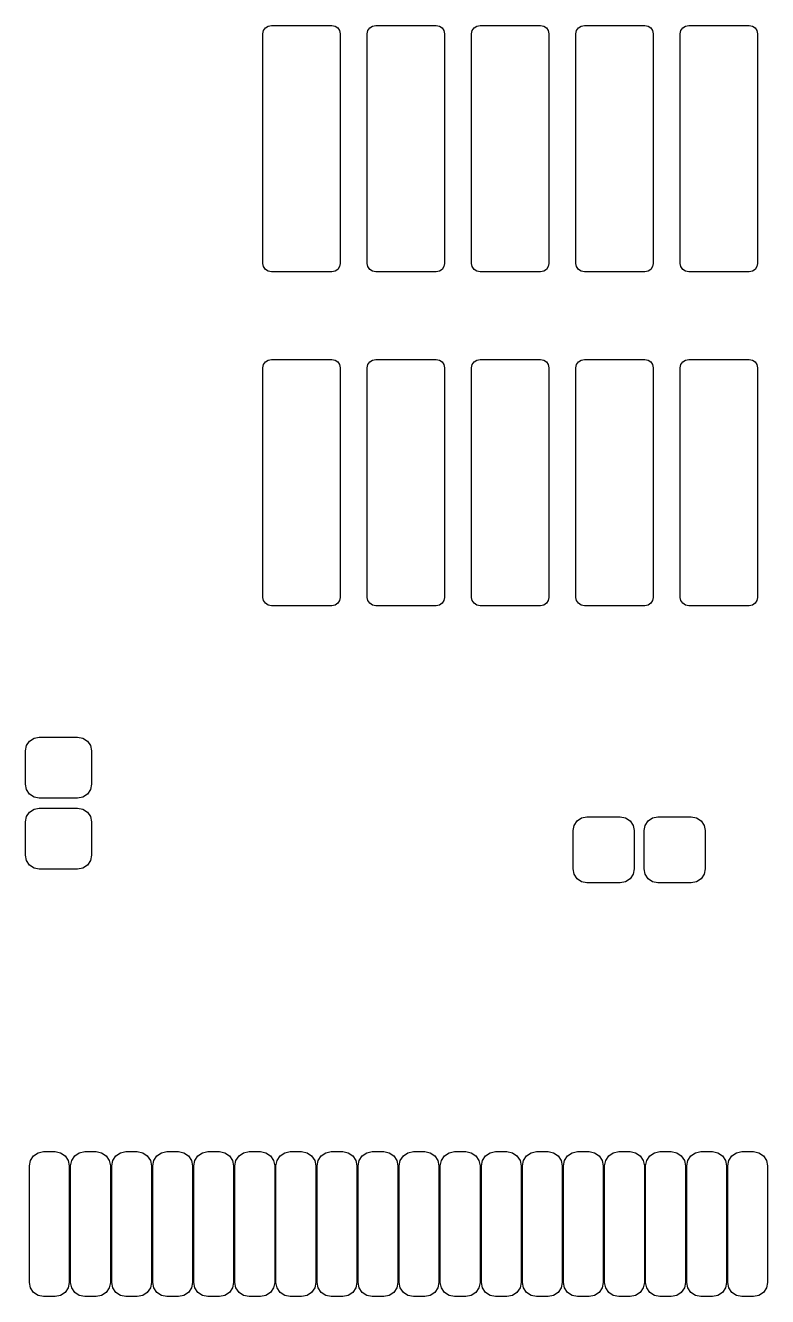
# Model space of a CAD drawing. Header units: inches. Extents: x 2.95 to 6.15, y -3.5 to -1.73.
# Drawn here: x 3.764 to 4.119, y -2.379 to -1.77 of the extents above; entities that cross this region are included whole.
import ezdxf

# ---------------------------------------------------------------- set-up
doc = ezdxf.new("R2010")
doc.units = ezdxf.units.IN
doc.header["$MEASUREMENT"] = 0
doc.layers.add('F.Mask', color=201, linetype='CONTINUOUS', true_color=0xd864ff)

msp = doc.modelspace()

# ---------------------------------------------------------------- linework, layer by layer
at = {"layer": 'F.Mask', "linetype": 'CONTINUOUS'}
for p, q in [((3.87785, -1.77291), (3.87872, -1.77161)), ((3.87872, -1.77161), (3.88003, -1.77074)), ((3.88003, -1.77074), (3.88156, -1.77043)), ((3.88156, -1.77043), (3.91056, -1.77043)), ((3.91056, -1.77043), (3.9121, -1.77074)), ((3.9121, -1.77074), (3.9134, -1.77161)), ((3.9134, -1.77161), (3.91427, -1.77291)), ((3.92785, -1.77291), (3.92872, -1.77161)), ((3.92872, -1.77161), (3.93003, -1.77074)), ((3.93003, -1.77074), (3.93156, -1.77043)), ((3.93156, -1.77043), (3.96056, -1.77043)), ((3.96056, -1.77043), (3.9621, -1.77074)), ((3.9621, -1.77074), (3.9634, -1.77161)), ((3.9634, -1.77161), (3.96427, -1.77291)), ((3.97785, -1.77291), (3.97872, -1.77161)), ((3.97872, -1.77161), (3.98003, -1.77074)), ((3.98003, -1.77074), (3.98156, -1.77043)), ((3.98156, -1.77043), (4.01056, -1.77043)), ((4.01056, -1.77043), (4.0121, -1.77074)), ((4.0121, -1.77074), (4.0134, -1.77161)), ((4.0134, -1.77161), (4.01427, -1.77291)), ((4.02785, -1.77291), (4.02872, -1.77161)), ((4.02872, -1.77161), (4.03003, -1.77074)), ((4.03003, -1.77074), (4.03156, -1.77043)), ((4.03156, -1.77043), (4.06056, -1.77043)), ((4.06056, -1.77043), (4.0621, -1.77074)), ((4.0621, -1.77074), (4.0634, -1.77161)), ((4.0634, -1.77161), (4.06427, -1.77291)), ((4.07785, -1.77291), (4.07872, -1.77161)), ((4.07872, -1.77161), (4.08003, -1.77074)), ((4.08003, -1.77074), (4.08156, -1.77043)), ((4.08156, -1.77043), (4.11056, -1.77043)), ((4.11056, -1.77043), (4.1121, -1.77074)), ((4.1121, -1.77074), (4.1134, -1.77161)), ((4.1134, -1.77161), (4.11427, -1.77291)), ((3.87755, -1.77445), (3.87785, -1.77291)), ((3.87755, -1.88445), (3.87755, -1.77445)), ((3.91427, -1.77291), (3.91458, -1.77445)), ((3.91458, -1.77445), (3.91458, -1.88445)), ((3.92755, -1.77445), (3.92785, -1.77291)), ((3.92755, -1.88445), (3.92755, -1.77445)), ((3.96427, -1.77291), (3.96458, -1.77445)), ((3.96458, -1.77445), (3.96458, -1.88445)), ((3.97755, -1.77445), (3.97785, -1.77291)), ((3.97755, -1.88445), (3.97755, -1.77445)), ((4.01427, -1.77291), (4.01458, -1.77445)), ((4.01458, -1.77445), (4.01458, -1.88445)), ((4.02755, -1.77445), (4.02785, -1.77291)), ((4.02755, -1.88445), (4.02755, -1.77445)), ((4.06427, -1.77291), (4.06458, -1.77445)), ((4.06458, -1.77445), (4.06458, -1.88445)), ((4.07755, -1.77445), (4.07785, -1.77291)), ((4.07755, -1.88445), (4.07755, -1.77445)), ((4.11427, -1.77291), (4.11458, -1.77445)), ((4.11458, -1.77445), (4.11458, -1.88445)), ((3.87785, -1.88599), (3.87755, -1.88445)), ((3.87872, -1.88729), (3.87785, -1.88599)), ((3.88003, -1.88816), (3.87872, -1.88729)), ((3.9134, -1.88729), (3.9121, -1.88816)), ((3.91427, -1.88599), (3.9134, -1.88729)), ((3.91458, -1.88445), (3.91427, -1.88599)), ((3.92785, -1.88599), (3.92755, -1.88445)), ((3.92872, -1.88729), (3.92785, -1.88599)), ((3.93003, -1.88816), (3.92872, -1.88729)), ((3.9634, -1.88729), (3.9621, -1.88816)), ((3.96427, -1.88599), (3.9634, -1.88729)), ((3.96458, -1.88445), (3.96427, -1.88599)), ((3.97785, -1.88599), (3.97755, -1.88445)), ((3.97872, -1.88729), (3.97785, -1.88599)), ((3.98003, -1.88816), (3.97872, -1.88729)), ((4.0134, -1.88729), (4.0121, -1.88816)), ((4.01427, -1.88599), (4.0134, -1.88729)), ((4.01458, -1.88445), (4.01427, -1.88599)), ((4.02785, -1.88599), (4.02755, -1.88445)), ((4.02872, -1.88729), (4.02785, -1.88599)), ((4.03003, -1.88816), (4.02872, -1.88729)), ((4.0634, -1.88729), (4.0621, -1.88816)), ((4.06427, -1.88599), (4.0634, -1.88729)), ((4.06458, -1.88445), (4.06427, -1.88599)), ((4.07785, -1.88599), (4.07755, -1.88445)), ((4.07872, -1.88729), (4.07785, -1.88599)), ((4.08003, -1.88816), (4.07872, -1.88729)), ((4.1134, -1.88729), (4.1121, -1.88816)), ((4.11427, -1.88599), (4.1134, -1.88729)), ((4.11458, -1.88445), (4.11427, -1.88599)), ((3.88156, -1.88846), (3.88003, -1.88816)), ((3.91056, -1.88846), (3.88156, -1.88846)), ((3.9121, -1.88816), (3.91056, -1.88846)), ((3.93156, -1.88846), (3.93003, -1.88816)), ((3.96056, -1.88846), (3.93156, -1.88846)), ((3.9621, -1.88816), (3.96056, -1.88846)), ((3.98156, -1.88846), (3.98003, -1.88816)), ((4.01056, -1.88846), (3.98156, -1.88846)), ((4.0121, -1.88816), (4.01056, -1.88846)), ((4.03156, -1.88846), (4.03003, -1.88816)), ((4.06056, -1.88846), (4.03156, -1.88846)), ((4.0621, -1.88816), (4.06056, -1.88846)), ((4.08156, -1.88846), (4.08003, -1.88816)), ((4.11056, -1.88846), (4.08156, -1.88846)), ((4.1121, -1.88816), (4.11056, -1.88846)), ((3.88003, -1.93074), (3.88156, -1.93043)), ((3.88156, -1.93043), (3.91056, -1.93043)), ((3.91056, -1.93043), (3.9121, -1.93074)), ((3.93003, -1.93074), (3.93156, -1.93043)), ((3.93156, -1.93043), (3.96056, -1.93043)), ((3.96056, -1.93043), (3.9621, -1.93074)), ((3.98003, -1.93074), (3.98156, -1.93043)), ((3.98156, -1.93043), (4.01056, -1.93043)), ((4.01056, -1.93043), (4.0121, -1.93074)), ((4.03003, -1.93074), (4.03156, -1.93043)), ((4.03156, -1.93043), (4.06056, -1.93043)), ((4.06056, -1.93043), (4.0621, -1.93074)), ((4.08003, -1.93074), (4.08156, -1.93043)), ((4.08156, -1.93043), (4.11056, -1.93043)), ((4.11056, -1.93043), (4.1121, -1.93074)), ((3.87755, -1.93445), (3.87785, -1.93291)), ((3.87755, -2.04445), (3.87755, -1.93445)), ((3.87785, -1.93291), (3.87872, -1.93161)), ((3.87872, -1.93161), (3.88003, -1.93074)), ((3.9121, -1.93074), (3.9134, -1.93161)), ((3.9134, -1.93161), (3.91427, -1.93291)), ((3.91427, -1.93291), (3.91458, -1.93445)), ((3.91458, -1.93445), (3.91458, -2.04445)), ((3.92755, -1.93445), (3.92785, -1.93291)), ((3.92755, -2.04445), (3.92755, -1.93445)), ((3.92785, -1.93291), (3.92872, -1.93161)), ((3.92872, -1.93161), (3.93003, -1.93074)), ((3.9621, -1.93074), (3.9634, -1.93161)), ((3.9634, -1.93161), (3.96427, -1.93291)), ((3.96427, -1.93291), (3.96458, -1.93445)), ((3.96458, -1.93445), (3.96458, -2.04445)), ((3.97755, -1.93445), (3.97785, -1.93291)), ((3.97755, -2.04445), (3.97755, -1.93445)), ((3.97785, -1.93291), (3.97872, -1.93161)), ((3.97872, -1.93161), (3.98003, -1.93074)), ((4.0121, -1.93074), (4.0134, -1.93161)), ((4.0134, -1.93161), (4.01427, -1.93291)), ((4.01427, -1.93291), (4.01458, -1.93445)), ((4.01458, -1.93445), (4.01458, -2.04445)), ((4.02755, -1.93445), (4.02785, -1.93291)), ((4.02755, -2.04445), (4.02755, -1.93445)), ((4.02785, -1.93291), (4.02872, -1.93161)), ((4.02872, -1.93161), (4.03003, -1.93074)), ((4.0621, -1.93074), (4.0634, -1.93161)), ((4.0634, -1.93161), (4.06427, -1.93291)), ((4.06427, -1.93291), (4.06458, -1.93445)), ((4.06458, -1.93445), (4.06458, -2.04445)), ((4.07755, -1.93445), (4.07785, -1.93291)), ((4.07755, -2.04445), (4.07755, -1.93445)), ((4.07785, -1.93291), (4.07872, -1.93161)), ((4.07872, -1.93161), (4.08003, -1.93074)), ((4.1121, -1.93074), (4.1134, -1.93161)), ((4.1134, -1.93161), (4.11427, -1.93291)), ((4.11427, -1.93291), (4.11458, -1.93445)), ((4.11458, -1.93445), (4.11458, -2.04445)), ((3.87785, -2.04599), (3.87755, -2.04445)), ((3.87872, -2.04729), (3.87785, -2.04599)), ((3.91427, -2.04599), (3.9134, -2.04729)), ((3.91458, -2.04445), (3.91427, -2.04599)), ((3.92785, -2.04599), (3.92755, -2.04445)), ((3.92872, -2.04729), (3.92785, -2.04599)), ((3.96427, -2.04599), (3.9634, -2.04729)), ((3.96458, -2.04445), (3.96427, -2.04599)), ((3.97785, -2.04599), (3.97755, -2.04445)), ((3.97872, -2.04729), (3.97785, -2.04599)), ((4.01427, -2.04599), (4.0134, -2.04729)), ((4.01458, -2.04445), (4.01427, -2.04599)), ((4.02785, -2.04599), (4.02755, -2.04445)), ((4.02872, -2.04729), (4.02785, -2.04599)), ((4.06427, -2.04599), (4.0634, -2.04729)), ((4.06458, -2.04445), (4.06427, -2.04599)), ((4.07785, -2.04599), (4.07755, -2.04445)), ((4.07872, -2.04729), (4.07785, -2.04599)), ((4.11427, -2.04599), (4.1134, -2.04729)), ((4.11458, -2.04445), (4.11427, -2.04599)), ((3.88003, -2.04816), (3.87872, -2.04729)), ((3.88156, -2.04846), (3.88003, -2.04816)), ((3.91056, -2.04846), (3.88156, -2.04846)), ((3.9121, -2.04816), (3.91056, -2.04846)), ((3.9134, -2.04729), (3.9121, -2.04816)), ((3.93003, -2.04816), (3.92872, -2.04729)), ((3.93156, -2.04846), (3.93003, -2.04816)), ((3.96056, -2.04846), (3.93156, -2.04846)), ((3.9621, -2.04816), (3.96056, -2.04846)), ((3.9634, -2.04729), (3.9621, -2.04816)), ((3.98003, -2.04816), (3.97872, -2.04729)), ((3.98156, -2.04846), (3.98003, -2.04816)), ((4.01056, -2.04846), (3.98156, -2.04846)), ((4.0121, -2.04816), (4.01056, -2.04846)), ((4.0134, -2.04729), (4.0121, -2.04816)), ((4.03003, -2.04816), (4.02872, -2.04729)), ((4.03156, -2.04846), (4.03003, -2.04816)), ((4.06056, -2.04846), (4.03156, -2.04846)), ((4.0621, -2.04816), (4.06056, -2.04846)), ((4.0634, -2.04729), (4.0621, -2.04816)), ((4.08003, -2.04816), (4.07872, -2.04729)), ((4.08156, -2.04846), (4.08003, -2.04816)), ((4.11056, -2.04846), (4.08156, -2.04846)), ((4.1121, -2.04816), (4.11056, -2.04846)), ((4.1134, -2.04729), (4.1121, -2.04816)), ((3.76566, -2.11329), (3.76782, -2.11185)), ((3.76782, -2.11185), (3.77037, -2.11134)), ((3.77037, -2.11134), (3.78868, -2.11134)), ((3.78868, -2.11134), (3.79123, -2.11185)), ((3.79123, -2.11185), (3.7934, -2.11329)), ((3.7637, -2.11801), (3.76421, -2.11546)), ((3.7637, -2.13396), (3.7637, -2.11801)), ((3.76421, -2.11546), (3.76566, -2.11329)), ((3.7934, -2.11329), (3.79485, -2.11546)), ((3.79485, -2.11546), (3.79535, -2.11801)), ((3.79535, -2.11801), (3.79535, -2.13396)), ((3.76421, -2.13651), (3.7637, -2.13396)), ((3.76566, -2.13868), (3.76421, -2.13651)), ((3.79485, -2.13651), (3.7934, -2.13868)), ((3.79535, -2.13396), (3.79485, -2.13651)), ((3.76782, -2.14012), (3.76566, -2.13868)), ((3.77037, -2.14063), (3.76782, -2.14012)), ((3.78868, -2.14063), (3.77037, -2.14063)), ((3.79123, -2.14012), (3.78868, -2.14063)), ((3.7934, -2.13868), (3.79123, -2.14012)), ((3.7637, -2.15203), (3.76421, -2.14947)), ((3.76421, -2.14947), (3.76566, -2.14731)), ((3.76566, -2.14731), (3.76782, -2.14586)), ((3.76782, -2.14586), (3.77037, -2.14535)), ((3.77037, -2.14535), (3.78868, -2.14535)), ((3.78868, -2.14535), (3.79123, -2.14586)), ((3.79123, -2.14586), (3.7934, -2.14731)), ((3.7934, -2.14731), (3.79485, -2.14947)), ((3.79485, -2.14947), (3.79535, -2.15203)), ((4.03026, -2.15004), (4.03281, -2.14953)), ((4.03281, -2.14953), (4.04876, -2.14953)), ((4.04876, -2.14953), (4.05131, -2.15004)), ((4.06428, -2.15004), (4.06683, -2.14953)), ((4.06683, -2.14953), (4.08278, -2.14953)), ((4.08278, -2.14953), (4.08533, -2.15004)), ((3.7637, -2.16797), (3.7637, -2.15203)), ((3.79535, -2.15203), (3.79535, -2.16797)), ((4.02614, -2.1562), (4.02665, -2.15365)), ((4.02665, -2.15365), (4.0281, -2.15148)), ((4.0281, -2.15148), (4.03026, -2.15004)), ((4.05131, -2.15004), (4.05348, -2.15148)), ((4.05348, -2.15148), (4.05493, -2.15365)), ((4.05493, -2.15365), (4.05543, -2.1562)), ((4.06016, -2.1562), (4.06067, -2.15365)), ((4.06067, -2.15365), (4.06211, -2.15148)), ((4.06211, -2.15148), (4.06428, -2.15004)), ((4.08533, -2.15004), (4.08749, -2.15148)), ((4.08749, -2.15148), (4.08894, -2.15365)), ((4.08894, -2.15365), (4.08945, -2.1562)), ((4.02614, -2.17451), (4.02614, -2.1562)), ((4.05543, -2.1562), (4.05543, -2.17451)), ((4.06016, -2.17451), (4.06016, -2.1562)), ((4.08945, -2.1562), (4.08945, -2.17451)), ((3.76421, -2.17053), (3.7637, -2.16797)), ((3.76566, -2.17269), (3.76421, -2.17053)), ((3.76782, -2.17414), (3.76566, -2.17269)), ((3.7934, -2.17269), (3.79123, -2.17414)), ((3.79485, -2.17053), (3.7934, -2.17269)), ((3.79535, -2.16797), (3.79485, -2.17053)), ((3.77037, -2.17465), (3.76782, -2.17414)), ((3.78868, -2.17465), (3.77037, -2.17465)), ((3.79123, -2.17414), (3.78868, -2.17465)), ((4.02665, -2.17706), (4.02614, -2.17451)), ((4.0281, -2.17923), (4.02665, -2.17706)), ((4.03026, -2.18067), (4.0281, -2.17923)), ((4.05348, -2.17923), (4.05131, -2.18067)), ((4.05493, -2.17706), (4.05348, -2.17923)), ((4.05543, -2.17451), (4.05493, -2.17706)), ((4.06067, -2.17706), (4.06016, -2.17451)), ((4.06211, -2.17923), (4.06067, -2.17706)), ((4.06428, -2.18067), (4.06211, -2.17923)), ((4.08749, -2.17923), (4.08533, -2.18067)), ((4.08894, -2.17706), (4.08749, -2.17923)), ((4.08945, -2.17451), (4.08894, -2.17706)), ((4.03281, -2.18118), (4.03026, -2.18067)), ((4.04876, -2.18118), (4.03281, -2.18118)), ((4.05131, -2.18067), (4.04876, -2.18118)), ((4.06683, -2.18118), (4.06428, -2.18067)), ((4.08278, -2.18118), (4.06683, -2.18118)), ((4.08533, -2.18067), (4.08278, -2.18118)), ((3.76618, -2.31414), (3.76765, -2.31194)), ((3.76765, -2.31194), (3.76985, -2.31048)), ((3.76985, -2.31048), (3.77244, -2.30996)), ((3.77244, -2.30996), (3.77795, -2.30996)), ((3.77795, -2.30996), (3.78054, -2.31048)), ((3.78054, -2.31048), (3.78274, -2.31194)), ((3.78274, -2.31194), (3.78421, -2.31414)), ((3.78587, -2.31414), (3.78734, -2.31194)), ((3.78734, -2.31194), (3.78953, -2.31048)), ((3.78953, -2.31048), (3.79213, -2.30996)), ((3.79213, -2.30996), (3.79764, -2.30996)), ((3.79764, -2.30996), (3.80023, -2.31048)), ((3.80023, -2.31048), (3.80243, -2.31194)), ((3.80243, -2.31194), (3.80389, -2.31414)), ((3.80555, -2.31414), (3.80702, -2.31194)), ((3.80702, -2.31194), (3.80922, -2.31048)), ((3.80922, -2.31048), (3.81181, -2.30996)), ((3.81181, -2.30996), (3.81732, -2.30996)), ((3.81732, -2.30996), (3.81991, -2.31048)), ((3.81991, -2.31048), (3.82211, -2.31194)), ((3.82211, -2.31194), (3.82358, -2.31414)), ((3.82524, -2.31414), (3.82671, -2.31194)), ((3.82671, -2.31194), (3.8289, -2.31048)), ((3.8289, -2.31048), (3.8315, -2.30996)), ((3.8315, -2.30996), (3.83701, -2.30996)), ((3.83701, -2.30996), (3.8396, -2.31048)), ((3.8396, -2.31048), (3.8418, -2.31194)), ((3.8418, -2.31194), (3.84326, -2.31414)), ((3.84492, -2.31414), (3.84639, -2.31194)), ((3.84639, -2.31194), (3.84859, -2.31048)), ((3.84859, -2.31048), (3.85118, -2.30996)), ((3.85118, -2.30996), (3.85669, -2.30996)), ((3.85669, -2.30996), (3.85928, -2.31048)), ((3.85928, -2.31048), (3.86148, -2.31194)), ((3.86148, -2.31194), (3.86295, -2.31414)), ((3.86461, -2.31414), (3.86608, -2.31194)), ((3.86608, -2.31194), (3.86827, -2.31048)), ((3.86827, -2.31048), (3.87087, -2.30996)), ((3.87087, -2.30996), (3.87638, -2.30996)), ((3.87638, -2.30996), (3.87897, -2.31048)), ((3.87897, -2.31048), (3.88117, -2.31194)), ((3.88117, -2.31194), (3.88263, -2.31414)), ((3.88429, -2.31414), (3.88576, -2.31194)), ((3.88576, -2.31194), (3.88796, -2.31048)), ((3.88796, -2.31048), (3.89055, -2.30996)), ((3.89055, -2.30996), (3.89606, -2.30996)), ((3.89606, -2.30996), (3.89865, -2.31048)), ((3.89865, -2.31048), (3.90085, -2.31194)), ((3.90085, -2.31194), (3.90232, -2.31414)), ((3.90398, -2.31414), (3.90545, -2.31194)), ((3.90545, -2.31194), (3.90764, -2.31048)), ((3.90764, -2.31048), (3.91024, -2.30996)), ((3.91024, -2.30996), (3.91575, -2.30996)), ((3.91575, -2.30996), (3.91834, -2.31048)), ((3.91834, -2.31048), (3.92054, -2.31194)), ((3.92054, -2.31194), (3.922, -2.31414)), ((3.92367, -2.31414), (3.92513, -2.31194)), ((3.92513, -2.31194), (3.92733, -2.31048)), ((3.92733, -2.31048), (3.92992, -2.30996)), ((3.92992, -2.30996), (3.93543, -2.30996)), ((3.93543, -2.30996), (3.93802, -2.31048)), ((3.93802, -2.31048), (3.94022, -2.31194)), ((3.94022, -2.31194), (3.94169, -2.31414)), ((3.94335, -2.31414), (3.94482, -2.31194)), ((3.94482, -2.31194), (3.94701, -2.31048)), ((3.94701, -2.31048), (3.94961, -2.30996)), ((3.94961, -2.30996), (3.95512, -2.30996)), ((3.95512, -2.30996), (3.95771, -2.31048)), ((3.95771, -2.31048), (3.95991, -2.31194)), ((3.95991, -2.31194), (3.96137, -2.31414)), ((3.96304, -2.31414), (3.9645, -2.31194)), ((3.9645, -2.31194), (3.9667, -2.31048)), ((3.9667, -2.31048), (3.96929, -2.30996)), ((3.96929, -2.30996), (3.9748, -2.30996)), ((3.9748, -2.30996), (3.97739, -2.31048)), ((3.97739, -2.31048), (3.97959, -2.31194)), ((3.97959, -2.31194), (3.98106, -2.31414)), ((3.98272, -2.31414), (3.98419, -2.31194)), ((3.98419, -2.31194), (3.98638, -2.31048)), ((3.98638, -2.31048), (3.98898, -2.30996)), ((3.98898, -2.30996), (3.99449, -2.30996)), ((3.99449, -2.30996), (3.99708, -2.31048)), ((3.99708, -2.31048), (3.99928, -2.31194)), ((3.99928, -2.31194), (4.00074, -2.31414)), ((4.00241, -2.31414), (4.00387, -2.31194)), ((4.00387, -2.31194), (4.00607, -2.31048)), ((4.00607, -2.31048), (4.00866, -2.30996)), ((4.00866, -2.30996), (4.01417, -2.30996)), ((4.01417, -2.30996), (4.01676, -2.31048)), ((4.01676, -2.31048), (4.01896, -2.31194)), ((4.01896, -2.31194), (4.02043, -2.31414)), ((4.02209, -2.31414), (4.02356, -2.31194)), ((4.02356, -2.31194), (4.02576, -2.31048)), ((4.02576, -2.31048), (4.02835, -2.30996)), ((4.02835, -2.30996), (4.03386, -2.30996)), ((4.03386, -2.30996), (4.03645, -2.31048)), ((4.03645, -2.31048), (4.03865, -2.31194)), ((4.03865, -2.31194), (4.04011, -2.31414)), ((4.04178, -2.31414), (4.04324, -2.31194)), ((4.04324, -2.31194), (4.04544, -2.31048)), ((4.04544, -2.31048), (4.04803, -2.30996)), ((4.04803, -2.30996), (4.05354, -2.30996)), ((4.05354, -2.30996), (4.05613, -2.31048)), ((4.05613, -2.31048), (4.05833, -2.31194)), ((4.05833, -2.31194), (4.0598, -2.31414)), ((4.06146, -2.31414), (4.06293, -2.31194)), ((4.06293, -2.31194), (4.06513, -2.31048)), ((4.06513, -2.31048), (4.06772, -2.30996)), ((4.06772, -2.30996), (4.07323, -2.30996)), ((4.07323, -2.30996), (4.07582, -2.31048)), ((4.07582, -2.31048), (4.07802, -2.31194)), ((4.07802, -2.31194), (4.07948, -2.31414)), ((4.08115, -2.31414), (4.08261, -2.31194)), ((4.08261, -2.31194), (4.08481, -2.31048)), ((4.08481, -2.31048), (4.0874, -2.30996)), ((4.0874, -2.30996), (4.09291, -2.30996)), ((4.09291, -2.30996), (4.0955, -2.31048)), ((4.0955, -2.31048), (4.0977, -2.31194)), ((4.0977, -2.31194), (4.09917, -2.31414)), ((4.10083, -2.31414), (4.1023, -2.31194)), ((4.1023, -2.31194), (4.1045, -2.31048)), ((4.1045, -2.31048), (4.10709, -2.30996)), ((4.10709, -2.30996), (4.1126, -2.30996)), ((4.1126, -2.30996), (4.11519, -2.31048)), ((4.11519, -2.31048), (4.11739, -2.31194)), ((4.11739, -2.31194), (4.11885, -2.31414)), ((3.76567, -2.31673), (3.76618, -2.31414)), ((3.76567, -2.37264), (3.76567, -2.31673)), ((3.78421, -2.31414), (3.78472, -2.31673)), ((3.78472, -2.31673), (3.78472, -2.37264)), ((3.78535, -2.31673), (3.78587, -2.31414)), ((3.78535, -2.37264), (3.78535, -2.31673)), ((3.80389, -2.31414), (3.80441, -2.31673)), ((3.80441, -2.31673), (3.80441, -2.37264)), ((3.80504, -2.31673), (3.80555, -2.31414)), ((3.80504, -2.37264), (3.80504, -2.31673)), ((3.82358, -2.31414), (3.82409, -2.31673)), ((3.82409, -2.31673), (3.82409, -2.37264)), ((3.82472, -2.31673), (3.82524, -2.31414)), ((3.82472, -2.37264), (3.82472, -2.31673)), ((3.84326, -2.31414), (3.84378, -2.31673)), ((3.84378, -2.31673), (3.84378, -2.37264)), ((3.84441, -2.31673), (3.84492, -2.31414)), ((3.84441, -2.37264), (3.84441, -2.31673)), ((3.86295, -2.31414), (3.86346, -2.31673)), ((3.86346, -2.31673), (3.86346, -2.37264)), ((3.86409, -2.31673), (3.86461, -2.31414)), ((3.86409, -2.37264), (3.86409, -2.31673)), ((3.88263, -2.31414), (3.88315, -2.31673)), ((3.88315, -2.31673), (3.88315, -2.37264)), ((3.88378, -2.31673), (3.88429, -2.31414)), ((3.88378, -2.37264), (3.88378, -2.31673)), ((3.90232, -2.31414), (3.90283, -2.31673)), ((3.90283, -2.31673), (3.90283, -2.37264)), ((3.90346, -2.31673), (3.90398, -2.31414)), ((3.90346, -2.37264), (3.90346, -2.31673)), ((3.922, -2.31414), (3.92252, -2.31673)), ((3.92252, -2.31673), (3.92252, -2.37264)), ((3.92315, -2.31673), (3.92367, -2.31414)), ((3.92315, -2.37264), (3.92315, -2.31673)), ((3.94169, -2.31414), (3.9422, -2.31673)), ((3.9422, -2.31673), (3.9422, -2.37264)), ((3.94283, -2.31673), (3.94335, -2.31414)), ((3.94283, -2.37264), (3.94283, -2.31673)), ((3.96137, -2.31414), (3.96189, -2.31673)), ((3.96189, -2.31673), (3.96189, -2.37264)), ((3.96252, -2.31673), (3.96304, -2.31414)), ((3.96252, -2.37264), (3.96252, -2.31673)), ((3.98106, -2.31414), (3.98157, -2.31673)), ((3.98157, -2.31673), (3.98157, -2.37264)), ((3.9822, -2.31673), (3.98272, -2.31414)), ((3.9822, -2.37264), (3.9822, -2.31673)), ((4.00074, -2.31414), (4.00126, -2.31673)), ((4.00126, -2.31673), (4.00126, -2.37264)), ((4.00189, -2.31673), (4.00241, -2.31414)), ((4.00189, -2.37264), (4.00189, -2.31673)), ((4.02043, -2.31414), (4.02094, -2.31673)), ((4.02094, -2.31673), (4.02094, -2.37264)), ((4.02157, -2.31673), (4.02209, -2.31414)), ((4.02157, -2.37264), (4.02157, -2.31673)), ((4.04011, -2.31414), (4.04063, -2.31673)), ((4.04063, -2.31673), (4.04063, -2.37264)), ((4.04126, -2.31673), (4.04178, -2.31414)), ((4.04126, -2.37264), (4.04126, -2.31673)), ((4.0598, -2.31414), (4.06031, -2.31673)), ((4.06031, -2.31673), (4.06031, -2.37264)), ((4.06094, -2.31673), (4.06146, -2.31414)), ((4.06094, -2.37264), (4.06094, -2.31673)), ((4.07948, -2.31414), (4.08, -2.31673)), ((4.08, -2.31673), (4.08, -2.37264)), ((4.08063, -2.31673), (4.08115, -2.31414)), ((4.08063, -2.37264), (4.08063, -2.31673)), ((4.09917, -2.31414), (4.09969, -2.31673)), ((4.09969, -2.31673), (4.09969, -2.37264)), ((4.10031, -2.31673), (4.10083, -2.31414)), ((4.10031, -2.37264), (4.10031, -2.31673)), ((4.11885, -2.31414), (4.11937, -2.31673)), ((4.11937, -2.31673), (4.11937, -2.37264)), ((3.76618, -2.37523), (3.76567, -2.37264)), ((3.78472, -2.37264), (3.78421, -2.37523)), ((3.78587, -2.37523), (3.78535, -2.37264)), ((3.80441, -2.37264), (3.80389, -2.37523)), ((3.80555, -2.37523), (3.80504, -2.37264)), ((3.82409, -2.37264), (3.82358, -2.37523)), ((3.82524, -2.37523), (3.82472, -2.37264)), ((3.84378, -2.37264), (3.84326, -2.37523)), ((3.84492, -2.37523), (3.84441, -2.37264)), ((3.86346, -2.37264), (3.86295, -2.37523)), ((3.86461, -2.37523), (3.86409, -2.37264)), ((3.88315, -2.37264), (3.88263, -2.37523)), ((3.88429, -2.37523), (3.88378, -2.37264)), ((3.90283, -2.37264), (3.90232, -2.37523)), ((3.90398, -2.37523), (3.90346, -2.37264)), ((3.92252, -2.37264), (3.922, -2.37523)), ((3.92367, -2.37523), (3.92315, -2.37264)), ((3.9422, -2.37264), (3.94169, -2.37523)), ((3.94335, -2.37523), (3.94283, -2.37264)), ((3.96189, -2.37264), (3.96137, -2.37523)), ((3.96304, -2.37523), (3.96252, -2.37264)), ((3.98157, -2.37264), (3.98106, -2.37523)), ((3.98272, -2.37523), (3.9822, -2.37264)), ((4.00126, -2.37264), (4.00074, -2.37523)), ((4.00241, -2.37523), (4.00189, -2.37264)), ((4.02094, -2.37264), (4.02043, -2.37523)), ((4.02209, -2.37523), (4.02157, -2.37264)), ((4.04063, -2.37264), (4.04011, -2.37523)), ((4.04178, -2.37523), (4.04126, -2.37264)), ((4.06031, -2.37264), (4.0598, -2.37523)), ((4.06146, -2.37523), (4.06094, -2.37264)), ((4.08, -2.37264), (4.07948, -2.37523)), ((4.08115, -2.37523), (4.08063, -2.37264)), ((4.09969, -2.37264), (4.09917, -2.37523)), ((4.10083, -2.37523), (4.10031, -2.37264)), ((4.11937, -2.37264), (4.11885, -2.37523)), ((3.76765, -2.37743), (3.76618, -2.37523)), ((3.76985, -2.37889), (3.76765, -2.37743)), ((3.77244, -2.37941), (3.76985, -2.37889)), ((3.77795, -2.37941), (3.77244, -2.37941)), ((3.78054, -2.37889), (3.77795, -2.37941)), ((3.78274, -2.37743), (3.78054, -2.37889)), ((3.78421, -2.37523), (3.78274, -2.37743)), ((3.78734, -2.37743), (3.78587, -2.37523)), ((3.78953, -2.37889), (3.78734, -2.37743)), ((3.79213, -2.37941), (3.78953, -2.37889)), ((3.79764, -2.37941), (3.79213, -2.37941)), ((3.80023, -2.37889), (3.79764, -2.37941)), ((3.80243, -2.37743), (3.80023, -2.37889)), ((3.80389, -2.37523), (3.80243, -2.37743)), ((3.80702, -2.37743), (3.80555, -2.37523)), ((3.80922, -2.37889), (3.80702, -2.37743)), ((3.81181, -2.37941), (3.80922, -2.37889)), ((3.81732, -2.37941), (3.81181, -2.37941)), ((3.81991, -2.37889), (3.81732, -2.37941)), ((3.82211, -2.37743), (3.81991, -2.37889)), ((3.82358, -2.37523), (3.82211, -2.37743)), ((3.82671, -2.37743), (3.82524, -2.37523)), ((3.8289, -2.37889), (3.82671, -2.37743)), ((3.8315, -2.37941), (3.8289, -2.37889)), ((3.83701, -2.37941), (3.8315, -2.37941)), ((3.8396, -2.37889), (3.83701, -2.37941)), ((3.8418, -2.37743), (3.8396, -2.37889)), ((3.84326, -2.37523), (3.8418, -2.37743)), ((3.84639, -2.37743), (3.84492, -2.37523)), ((3.84859, -2.37889), (3.84639, -2.37743)), ((3.85118, -2.37941), (3.84859, -2.37889)), ((3.85669, -2.37941), (3.85118, -2.37941)), ((3.85928, -2.37889), (3.85669, -2.37941)), ((3.86148, -2.37743), (3.85928, -2.37889)), ((3.86295, -2.37523), (3.86148, -2.37743)), ((3.86608, -2.37743), (3.86461, -2.37523)), ((3.86827, -2.37889), (3.86608, -2.37743)), ((3.87087, -2.37941), (3.86827, -2.37889)), ((3.87638, -2.37941), (3.87087, -2.37941)), ((3.87897, -2.37889), (3.87638, -2.37941)), ((3.88117, -2.37743), (3.87897, -2.37889)), ((3.88263, -2.37523), (3.88117, -2.37743)), ((3.88576, -2.37743), (3.88429, -2.37523)), ((3.88796, -2.37889), (3.88576, -2.37743)), ((3.89055, -2.37941), (3.88796, -2.37889)), ((3.89606, -2.37941), (3.89055, -2.37941)), ((3.89865, -2.37889), (3.89606, -2.37941)), ((3.90085, -2.37743), (3.89865, -2.37889)), ((3.90232, -2.37523), (3.90085, -2.37743)), ((3.90545, -2.37743), (3.90398, -2.37523)), ((3.90764, -2.37889), (3.90545, -2.37743)), ((3.91024, -2.37941), (3.90764, -2.37889)), ((3.91575, -2.37941), (3.91024, -2.37941)), ((3.91834, -2.37889), (3.91575, -2.37941)), ((3.92054, -2.37743), (3.91834, -2.37889)), ((3.922, -2.37523), (3.92054, -2.37743)), ((3.92513, -2.37743), (3.92367, -2.37523)), ((3.92733, -2.37889), (3.92513, -2.37743)), ((3.92992, -2.37941), (3.92733, -2.37889)), ((3.93543, -2.37941), (3.92992, -2.37941)), ((3.93802, -2.37889), (3.93543, -2.37941)), ((3.94022, -2.37743), (3.93802, -2.37889)), ((3.94169, -2.37523), (3.94022, -2.37743)), ((3.94482, -2.37743), (3.94335, -2.37523)), ((3.94701, -2.37889), (3.94482, -2.37743)), ((3.94961, -2.37941), (3.94701, -2.37889)), ((3.95512, -2.37941), (3.94961, -2.37941)), ((3.95771, -2.37889), (3.95512, -2.37941)), ((3.95991, -2.37743), (3.95771, -2.37889)), ((3.96137, -2.37523), (3.95991, -2.37743)), ((3.9645, -2.37743), (3.96304, -2.37523)), ((3.9667, -2.37889), (3.9645, -2.37743)), ((3.96929, -2.37941), (3.9667, -2.37889)), ((3.9748, -2.37941), (3.96929, -2.37941)), ((3.97739, -2.37889), (3.9748, -2.37941)), ((3.97959, -2.37743), (3.97739, -2.37889)), ((3.98106, -2.37523), (3.97959, -2.37743)), ((3.98419, -2.37743), (3.98272, -2.37523)), ((3.98638, -2.37889), (3.98419, -2.37743)), ((3.98898, -2.37941), (3.98638, -2.37889)), ((3.99449, -2.37941), (3.98898, -2.37941)), ((3.99708, -2.37889), (3.99449, -2.37941)), ((3.99928, -2.37743), (3.99708, -2.37889)), ((4.00074, -2.37523), (3.99928, -2.37743)), ((4.00387, -2.37743), (4.00241, -2.37523)), ((4.00607, -2.37889), (4.00387, -2.37743)), ((4.00866, -2.37941), (4.00607, -2.37889)), ((4.01417, -2.37941), (4.00866, -2.37941)), ((4.01676, -2.37889), (4.01417, -2.37941)), ((4.01896, -2.37743), (4.01676, -2.37889)), ((4.02043, -2.37523), (4.01896, -2.37743)), ((4.02356, -2.37743), (4.02209, -2.37523)), ((4.02576, -2.37889), (4.02356, -2.37743)), ((4.02835, -2.37941), (4.02576, -2.37889)), ((4.03386, -2.37941), (4.02835, -2.37941)), ((4.03645, -2.37889), (4.03386, -2.37941)), ((4.03865, -2.37743), (4.03645, -2.37889)), ((4.04011, -2.37523), (4.03865, -2.37743)), ((4.04324, -2.37743), (4.04178, -2.37523)), ((4.04544, -2.37889), (4.04324, -2.37743)), ((4.04803, -2.37941), (4.04544, -2.37889)), ((4.05354, -2.37941), (4.04803, -2.37941)), ((4.05613, -2.37889), (4.05354, -2.37941)), ((4.05833, -2.37743), (4.05613, -2.37889)), ((4.0598, -2.37523), (4.05833, -2.37743)), ((4.06293, -2.37743), (4.06146, -2.37523)), ((4.06513, -2.37889), (4.06293, -2.37743)), ((4.06772, -2.37941), (4.06513, -2.37889)), ((4.07323, -2.37941), (4.06772, -2.37941)), ((4.07582, -2.37889), (4.07323, -2.37941)), ((4.07802, -2.37743), (4.07582, -2.37889)), ((4.07948, -2.37523), (4.07802, -2.37743)), ((4.08261, -2.37743), (4.08115, -2.37523)), ((4.08481, -2.37889), (4.08261, -2.37743)), ((4.0874, -2.37941), (4.08481, -2.37889)), ((4.09291, -2.37941), (4.0874, -2.37941)), ((4.0955, -2.37889), (4.09291, -2.37941)), ((4.0977, -2.37743), (4.0955, -2.37889)), ((4.09917, -2.37523), (4.0977, -2.37743)), ((4.1023, -2.37743), (4.10083, -2.37523)), ((4.1045, -2.37889), (4.1023, -2.37743)), ((4.10709, -2.37941), (4.1045, -2.37889)), ((4.1126, -2.37941), (4.10709, -2.37941)), ((4.11519, -2.37889), (4.1126, -2.37941)), ((4.11739, -2.37743), (4.11519, -2.37889)), ((4.11885, -2.37523), (4.11739, -2.37743))]:
    msp.add_line(p, q, dxfattribs=at)

doc.saveas('drawing.dxf')
